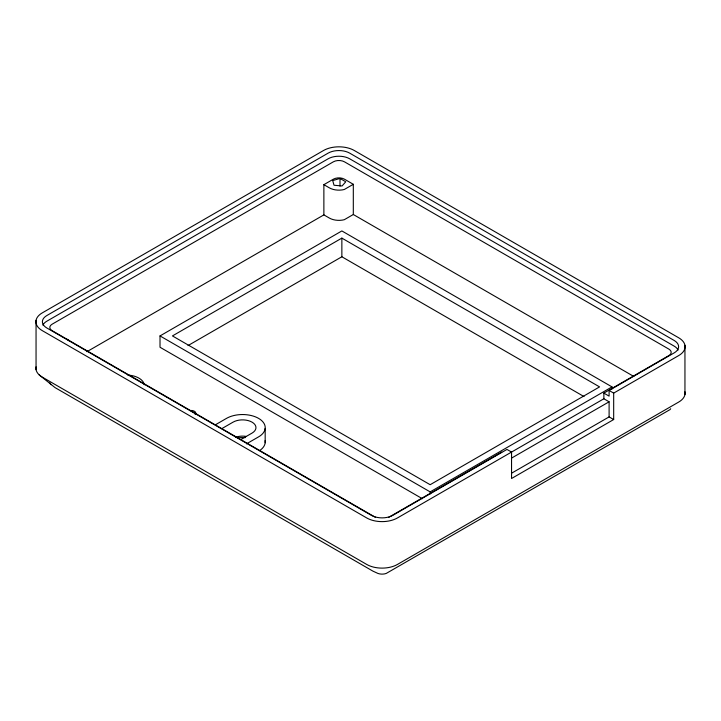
<?xml version="1.0" encoding="UTF-8"?>
<svg xmlns="http://www.w3.org/2000/svg" width="721" height="721" viewBox="0 0 721 721"><rect width="100%" height="100%" fill="white"/><g stroke="black" fill="none" stroke-linecap="round" stroke-linejoin="round"><path stroke-width="1.08" d="M36.05 369.657L36.05 320.349M612.003 388.961L612.003 386.898L341.862 230.936L160.017 335.923L160.017 347.252L422.362 498.707M265.175 442.757L265.175 428.409M323.873 214.885L323.873 184.675L333.354 179.196A7.859 4.542 0 0 1 344.476 179.196L353.308 184.297L353.308 214.507L344.287 219.716A13.411 7.742 0 0 1 329.434 218.093L323.873 214.885L86.926 351.686M339.997 186.126L339.997 178.447L332.732 180.592L334.012 185.243L342.06 185.973L345.765 181.782L339.997 178.447M188.028 345.575L341.862 256.766L341.862 238.11L599.575 386.898L430.158 484.71L172.445 335.923L341.862 238.11M430.158 493.948L430.158 491.884L612.003 386.898M603.865 393.107L609.101 396.126L609.101 390.467L613.679 393.107L678.722 355.561A21.738 12.554 0 0 0 678.722 337.807L354.29 150.5A21.738 12.554 0 0 0 323.54 150.5L42.278 312.878A21.738 12.554 0 0 0 42.278 330.633L366.71 517.939A21.738 12.554 0 0 0 397.46 517.939L603.865 398.776L603.865 393.107L668.908 355.561A7.859 4.542 0 0 0 668.908 349.135L344.476 161.828A7.859 4.542 0 0 0 333.354 161.828L52.092 324.216A7.859 4.542 0 0 0 52.092 330.633L375.551 517.381M613.679 393.107L613.679 419.541L511.55 478.501L511.55 452.067L506.971 449.426L392.882 515.299A15.267 8.814 0 0 1 371.297 515.299L46.856 327.992A15.267 8.814 0 0 1 46.856 315.528L328.118 153.14A15.267 8.814 0 0 1 349.703 153.14L674.144 340.447A15.267 8.814 0 0 1 674.144 352.911L609.101 390.467M684.95 394.576L684.95 345.278M353.308 184.297L344.287 189.506A13.411 7.742 0 0 1 329.434 187.884L323.873 184.675M215.327 424.831L226.52 418.369A22.666 13.086 0 0 1 258.578 418.369A22.666 13.086 0 0 1 258.578 436.872L246.438 443.875M221.861 428.607L233.063 422.145A13.411 7.742 0 0 1 252.035 422.145A13.411 7.742 0 0 1 252.035 433.096L240.832 439.567M388.619 517.381L501.744 452.067M511.838 457.943L609.101 401.795L609.101 416.9L613.679 419.541M511.838 473.057L609.101 416.9M353.308 214.507L633.786 376.443M603.865 398.776L609.101 401.795M341.862 256.766L584.01 396.568M160.017 335.923L430.158 491.884M39.249 374.929L55.057 387.61L372.946 571.14L377.948 573.438A7.778 4.488 0 0 0 386.222 573.438L669.935 409.645A7.778 4.488 0 0 0 670.683 408.735M127.77 375.046A18.503 10.68 0 0 1 144.272 384.744M189.947 410.573A4.623 2.668 0 0 1 194.814 411.529A4.623 2.668 0 0 1 195.148 414.485M265.094 440.657A22.666 13.086 0 0 1 259.506 450.652M42.909 325.144A15.267 8.814 0 0 1 46.856 321.187L328.118 158.809A15.267 8.814 0 0 1 349.703 158.809L674.144 346.116A15.267 8.814 0 0 1 678.091 350.064M235.839 437.151A13.411 7.742 0 0 1 246.023 436.376M684.95 391.764A21.738 12.554 0 0 1 678.722 402.048L397.46 564.435A21.738 12.554 0 0 1 366.71 564.435L42.278 377.119A21.738 12.554 0 0 1 36.05 366.845M51.065 384.717A7.778 4.488 0 0 1 49.929 382.833M67.134 339.321A13.411 7.742 0 0 1 69.117 340.772M237.434 437.926A20.35 11.752 0 0 1 245.248 437.647"/></g></svg>
